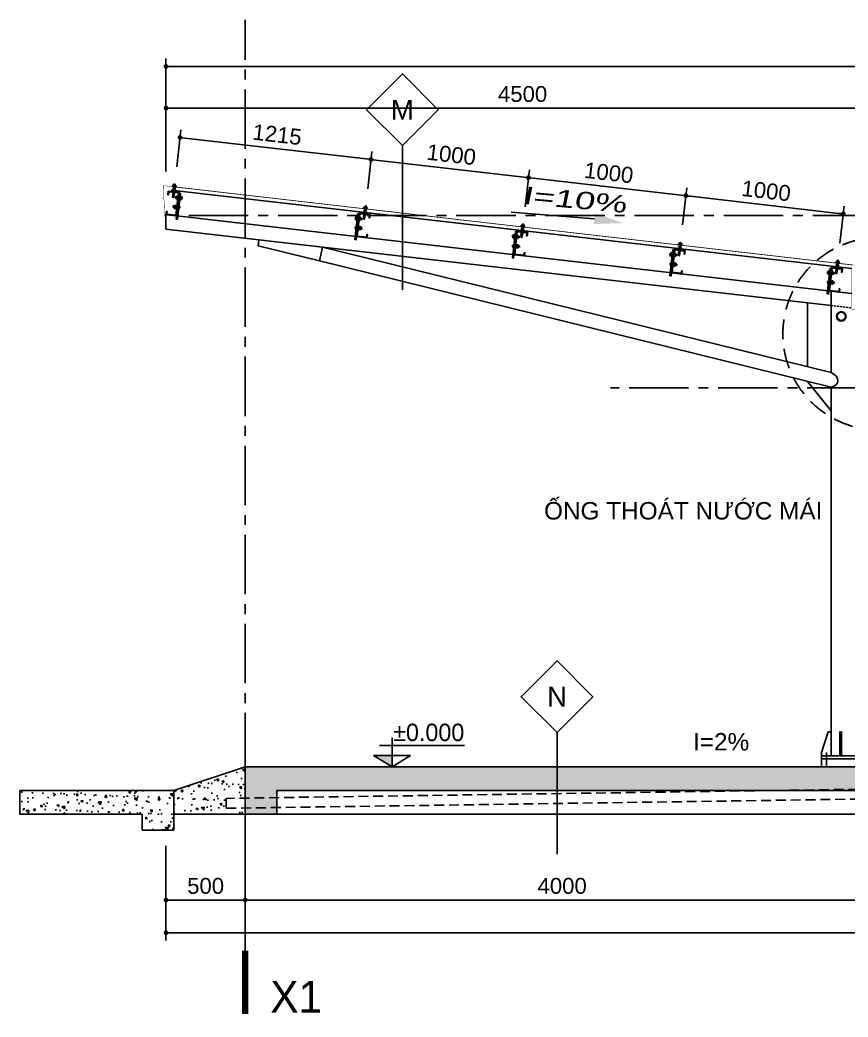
# Model space of a CAD drawing. Header units: inches. Extents: x 274 to 111780, y 464 to 1579898.
# Drawn here: x 65313 to 75765, y 785729 to 798321 of the extents above; entities that cross this region are included whole.
import ezdxf
from ezdxf.enums import TextEntityAlignment as Align

# ---------------------------------------------------------------- set-up
doc = ezdxf.new("R2010")
doc.units = ezdxf.units.IN
doc.header["$MEASUREMENT"] = 0
doc.header["$PDMODE"] = 35
doc.header["$PDSIZE"] = -3
for name, pattern in [('CENTER2', [1.125, 0.75, -0.125, 0.125, -0.125]), ('DASHED', [0.75, 0.5, -0.25]), ('HIDDEN', [0.375, 0.25, -0.125]), ('HIDDEN2', [0.1875, 0.125, -0.0625])]:
    doc.linetypes.add(name, pattern=pattern)
for name, color, linetype in [('5', 5, 'DASHED'), ('9A', 8, 'Continuous'), ('CHU', 7, 'Continuous'), ('diem', 171, 'Continuous'), ('DIM', 1, 'Continuous'), ('Hatch', 8, 'Continuous'), ('N_THAY', 2, 'Continuous'), ('NET-C', 1, 'Continuous'), ('TEXT-KT', 3, 'Continuous'), ('THEP', 1, 'Continuous'), ('truc', 8, 'Continuous')]:
    doc.layers.add(name, color=color, linetype=linetype)
doc.styles.add('ARCHITEC1', font='VAVON_.TTF')
doc.styles.add('STYLE1', font='VHARIAL.TTF')
doc.styles.add('style4', font='VHAVANB.TTF', dxfattribs={"height": 250})
doc.dimstyles.new('50-100', dxfattribs={"dimscale": 100, "dimtxt": 2, "dimasz": 0.6, "dimexe": 1, "dimexo": 2, "dimgap": 0.75, "dimtad": 1, "dimdec": 0, "dimlfac": 0.5, "dimrnd": 5, "dimzin": 3, "dimdsep": 46, "dimtxsty": 'STYLE1', "dimblk": 'DOT', "dimcen": 2.5, "dimdle": 1.25, "dimclrd": 9, "dimclre": 9, "dimclrt": 30, "dimazin": 2, "dimtfac": 0.75, "dimtdec": 0, "dimtix": 1, "dimtmove": 2, "dimatfit": 2, "dimldrblk": 'DOT', "dimfxl": 1, "dimtolj": 1, "dimtzin": 0, "dimarcsym": 0})

# ---------------------------------------------------------------- blocks, each defined once
blk = doc.blocks.new('_Dot')
at = {"color": 0, "linetype": 'ByBlock', "lineweight": -2}
blk.add_line((-0.5, 0), (-1, 0), dxfattribs=at)
at = {"color": 0, "linetype": 'ByBlock', "const_width": 0.5}
blk.add_lwpolyline([(-0.25, 0, 1), (0.25, 0, 1)], format="xyb", close=True, dxfattribs=at)
blk = doc.blocks.new('*D511')
at = {"layer": 'Defpoints', "color": 0, "linetype": 'Continuous'}
for p in [(67156.6034116947, 797206.8338338939), (67156.6034116947, 796431.2988278038), (76158.14041489511, 795676.2215187056)]:
    blk.add_point(p, dxfattribs=at)
at = {"layer": 'DIM', "color": 9, "linetype": 'Continuous', "lineweight": -2}
for p, q in [((67156.6034116947, 796631.2988278038), (67156.6034116947, 797306.8338338939)), ((76158.14041489511, 795876.2215187056), (76158.14041489511, 797306.8338338939)), ((76098.14041489511, 797206.8338338939), (67216.6034116947, 797206.8338338939))]:
    blk.add_line(p, q, dxfattribs=at)
at = {"layer": 'DIM', "color": 9, "linetype": 'Continuous', "lineweight": -2, "xscale": 60, "yscale": 60, "zscale": 60, "rotation": 180}
blk.add_blockref('_Dot', (67156.6034116947, 797206.8338338939), dxfattribs=at)
at = {"layer": 'DIM', "color": 9, "linetype": 'Continuous', "lineweight": -2, "xscale": 60, "yscale": 60, "zscale": 60}
blk.add_blockref('_Dot', (76158.14041489511, 797206.8338338939), dxfattribs=at)
at = {"layer": 'DIM', "color": 30, "linetype": 'Continuous', "insert": (71657.3719132949, 797384.0166442622), "char_height": 200, "attachment_point": 5, "style": 'STYLE1'}
blk.add_mtext('\\A1;4500', dxfattribs=at)
blk = doc.blocks.new('*D512')
at = {"layer": 'Defpoints', "color": 0, "linetype": 'Continuous'}
for p in [(85156.60341169545, 797734.1055218128), (67156.6034116947, 796204.7074409551), (85156.60341169545, 796204.7074409551)]:
    blk.add_point(p, dxfattribs=at)
at = {"layer": 'DIM', "color": 9, "linetype": 'Continuous', "lineweight": -2}
for p, q in [((67156.6034116947, 796404.7074409551), (67156.6034116947, 797834.1055218128)), ((85156.60341169545, 796404.7074409551), (85156.60341169545, 797834.1055218128)), ((67216.6034116947, 797734.1055218128), (85096.60341169545, 797734.1055218128))]:
    blk.add_line(p, q, dxfattribs=at)
at = {"layer": 'DIM', "color": 9, "linetype": 'Continuous', "lineweight": -2, "xscale": 60, "yscale": 60, "zscale": 60, "rotation": 180}
blk.add_blockref('_Dot', (67156.6034116947, 797734.1055218128), dxfattribs=at)
at = {"layer": 'DIM', "color": 9, "linetype": 'Continuous', "lineweight": -2, "xscale": 60, "yscale": 60, "zscale": 60}
blk.add_blockref('_Dot', (85156.60341169545, 797734.1055218128), dxfattribs=at)
at = {"layer": 'DIM', "color": 30, "linetype": 'Continuous', "insert": (76156.60341169508, 797911.2883321812), "char_height": 200, "attachment_point": 5, "style": 'STYLE1'}
blk.add_mtext('\\A1;9000', dxfattribs=at)
blk = doc.blocks.new('dinh6')
at = {"layer": '5', "ltscale": 5}
blk.add_line((8.886340558965458, 33.0001347794896), (-70.78894625991234, -262.8804007648432), dxfattribs=at)
at = {"layer": '9A', "ltscale": 5}
for p, q in [((-29.6578264592099, 7.986317265575053), (-36.75677513971459, -18.3761951426568)), ((-29.6578264592099, 7.986317265575053), (29.6578264592099, -7.986317265575053)), ((-14.82891322963405, 3.993158632802079), (-21.92786191013874, -22.36935377542977)), ((-32.37295669945888, -50.65822255634703), (-87.93602606834611, -256.9961144892441)), ((-47.85775749463937, -247.2849368681782), (-84.78466575194034, -245.2932864813483)), ((-45.86117817822378, -239.8704802534194), (-82.78808643552475, -237.8788298665604)), ((-43.8645988618955, -232.4560236385732), (-80.79150711913826, -230.4643732517143)), ((-41.86801954547991, -225.0415670238144), (-78.79492780278088, -223.0499166369555)), ((-39.87144022906432, -217.6271104090265), (-76.79834848636528, -215.6354600221093)), ((-37.87486091267783, -210.2126537942095), (-74.8017691699788, -208.2210034073505)), ((-35.87828159632045, -202.7981971793924), (-72.8051898535632, -200.8065467925335)), ((-33.88170227990486, -195.3837405646045), (-70.80861053714762, -193.3920901777456)), ((-31.88512296351837, -187.9692839497875), (-68.81203122076113, -185.9776335629285)), ((-55.48967165814247, -19.69344379211543), (-58.15177741332445, -29.5793859451951)), ((-58.15177741332445, -29.5793859451951), (35.43514163570944, -54.7806537610013)), ((-36.75677513971459, -18.3761951426568), (-55.48967165814247, -19.69344379211543)), ((-55.48967165814247, -19.69344379211543), (38.09724739086232, -44.89471160795074)), ((2.557372241455596, -60.06432955808123), (-53.00569712748984, -266.402221490891)), ((-45.95911542451358, -32.86264970997581), (-49.50858976476593, -46.04390591400443)), ((-49.50858976476593, -46.04390591400443), (19.69300530664623, -64.67864620036562)), ((-3.432365707703866, -82.3076994024741), (-40.35927396500483, -80.31604901555693)), ((-1.435786391375586, -74.89324278768618), (-38.36269464861834, -72.90159240079811)), ((-36.75677513971459, -18.3761951426568), (22.55887777870521, -34.3488296737778)), ((0.5607929250691086, -67.47878617286915), (-36.36611533223186, -65.48713578595198)), ((2.557372241455596, -60.06432955808123), (-34.36953601584537, -58.07267917119316)), ((14.82891322957585, -3.993158632802079), (7.729964549071155, -30.35567104097572)), ((23.24247964692768, -51.4973899962788), (19.69300530664623, -64.67864620036562)), ((29.6578264592099, -7.986317265575053), (22.55887777870521, -34.3488296737778)), ((22.55887777870521, -34.3488296737778), (38.09724739086232, -44.89471160795074)), ((38.09724739086232, -44.89471160795074), (35.43514163570944, -54.7806537610013)), ((-84.64071201730985, -257.8834830742853), (-96.35397734012804, -301.3816285477951)), ((-96.35397734012804, -301.3816285477951), (-85.73360126098851, -318.3785696676641)), ((-87.93602606834611, -256.9961144892441), (-53.00569712748984, -266.402221490891)), ((-49.85433681105496, -254.6993934830243), (-86.78124506829772, -252.7077430961654)), ((-85.73360126098851, -318.3785696676641), (-85.7774764901842, -304.888823287416)), ((-61.44398833395098, -264.1299420018331), (-85.73360126098851, -318.3785696676641)), ((-85.73360126098851, -318.3785696676641), (-68.01427650137339, -309.0129983793595)), ((-51.85091612744145, -262.1138500978122), (-73.20869124602177, -260.9619198907167)), ((-56.30101117849699, -265.5148529058497), (-68.01427650137339, -309.0129983793595))]:
    blk.add_line(p, q, dxfattribs=at)
at = {"layer": '9A', "linetype": 'Continuous'}
blk.add_line((-40.35927396500483, -80.31604901555693), (-5.428945024119457, -89.72215601726202), dxfattribs=at)
at = {"layer": '9A', "ltscale": 5}
blk.add_arc((-91.91021129844012, -305.6819022388081), 6.183802264887245, 7.368537154846945, 135.9401567722483, dxfattribs=at)
blk = doc.blocks.new('BO12-16')
at = {"layer": '9A', "ltscale": 5}
for p, q in [((-7.000037661200622, 23.25000000001091), (-10.65000000003783, 22.25000000000728)), ((-10.65000000008149, 17.00000000001091), (-10.65000000003783, 22.25000000000728)), ((10.64999999996508, 22.25000000000728), (-10.65000000003783, 22.25000000000728)), ((-7.000037661302486, 16.00000000001091), (-10.65000000008149, 17.00000000001091)), ((10.64999999993597, 17), (-10.65000000008149, 17.00000000001091)), ((-10.65000000009604, -5.249999999985448), (-10.65000000008149, 1.091393642127514e-11)), ((10.64999999995052, 1.091393642127514e-11), (-10.65000000008149, 1.091393642127514e-11)), ((7.172870437265374, 23.25000000002183), (-7.000037661200622, 23.25000000001091)), ((7.172870437294478, 15.99999999999636), (-7.000037661302486, 16.00000000001091)), ((-5.000000000029104, 30.29985110757116), (-6.000000000029104, 29.2998511075748)), ((5.999999999970896, 29.29985110757843), (-6.000000000029104, 29.2998511075748)), ((-6.000000000029104, 28.54495996110927), (-2.443623932253104, 29.2998511075748)), ((-6.000000000101863, 27.41995996110199), (2.856376067822566, 29.29985110757116)), ((-6.000000000029104, 23.24999999999636), (-6.000000000029104, 29.2998511075748)), ((-6.000000000043656, 26.29495996109836), (5.999999999970896, 28.8421297724235)), ((-5.999999999970896, 25.16995996109108), (5.999999999912689, 27.71712977241259)), ((-6.000000000043656, 24.04495996109108), (5.999999999941792, 26.59212977241259)), ((-6.000000000043656, 3.637978807091713e-12), (-6.000000000029104, 16.00000000000364)), ((-6.000000000058208, 15.66995996105834), (-4.445144705401617, 15.99999999999636)), ((-6.000000000029104, 14.54495996104743), (0.8548552945721895, 16.00000000001091)), ((-6.000000000029104, 13.41995996104379), (5.999999999970896, 15.96712977237257)), ((-6.000000000043656, 12.29495996104379), (5.999999999970896, 14.8421297723653)), ((-6.000000000101863, 11.16995996104379), (5.999999999970896, 13.71712977235438)), ((-5.999999999985448, 10.04495996103287), (5.999999999941792, 12.59212977236166)), ((-6.000000000043656, 8.919959961043787), (5.999999999941792, 11.46712977235802)), ((-6.000000000043656, 7.794959961040149), (5.999999999970896, 10.3421297723653)), ((-6.000000000043656, 3.637978807091713e-12), (-6.000000000116415, 10.00000000000728)), ((-6.00000000007276, 6.669959961032873), (5.999999999941792, 9.217129772347107)), ((-6.000000000130967, 5.544959961021959), (5.99999999992724, 8.092129772350745)), ((-5.999999999985448, 4.419959961021959), (6.000000000029104, 6.967129772339831)), ((-6.000000000043656, 3.294959961025597), (5.999999999956344, 5.842129772350745)), ((-6.00000000007276, 2.169959961021959), (5.999999999970896, 4.717129772325279)), ((-6.000000000116415, 1.044959961007407), (5.999999999970896, 3.592129772328917)), ((-5.622922482987633, 0), (5.999999999985448, 2.467129772321641)), ((-5.334222635123297, 17.00000000001455), (-5.334222635050537, 22.25000000000364)), ((-5.334222635123297, -5.25), (-5.334222635050537, 2.546585164964199e-11)), ((4.999999999941792, 30.29985110757843), (-5.000000000029104, 30.29985110757116)), ((-4.445144705619896, 23.25), (5.999999999970896, 25.46712977241259)), ((-0.3229224829410668, 1.091393642127514e-11), (5.999999999970896, 1.342129772321641)), ((0.854855294484878, 23.25), (5.999999999970896, 24.34212977241987)), ((4.977077517090947, 7.275957614183426e-12), (5.999999999970896, 0.2171297723180032)), ((5.999999999970896, 29.29985110757843), (4.999999999941792, 30.29985110757843)), ((5.315772037429269, 16.99999999999636), (5.315772037458373, 22.25000000001091)), ((5.315772037487477, -5.249999999974534), (5.315772037487477, 1.818989403545856e-11)), ((5.999999999941792, 23.25000000000364), (5.999999999970896, 29.29985110757843)), ((5.999999999970896, 7.275957614183426e-12), (6.000000000029104, 16.00000000000728)), ((5.999999999970896, 7.275957614183426e-12), (5.999999999970896, 10.00000000000364)), ((10.64999999996508, 22.25000000000728), (7.172870437265374, 23.25000000002183)), ((10.64999999993597, 17), (7.172870437294478, 15.99999999999636)), ((10.64999999993597, 17), (10.64999999996508, 22.25000000000728)), ((10.64999999996508, -5.25), (10.64999999995052, 1.091393642127514e-11)), ((10.64999999996508, -5.25), (-10.65000000009604, -5.249999999985448)), ((-7.07290809857659, -7.676722035517741), (-10.65000000009604, -5.249999999985448)), ((7.099999999933061, -7.676722035506828), (-7.07290809857659, -7.676722035517741)), ((10.64999999996508, -5.25), (7.099999999933061, -7.676722035506828))]:
    blk.add_line(p, q, dxfattribs=at)
for centre, radius, start, end in [((-8.024195346893976, 20.68198933987878), 3.627928114878922, 223.632940082556, 318.2922530755543), ((0.03643530624685809, 29.08761017872166), 12.08766509096342, 243.6208651093752, 295.8969596770838), ((8.024195346864872, 20.62755099750211), 3.627928114878922, 221.7077469231129, 316.3670599174441), ((-8.024195346952183, -1.568010660135769), 3.627928114878922, 223.632940082556, 318.2922530755543), ((0.03643530624685809, 6.837610178728937), 12.08766509096342, 243.6208651093752, 295.8969596770838), ((8.024195346864872, -1.622449002501526), 3.627928114878922, 221.7077469231129, 316.3670599174441)]:
    blk.add_arc(centre, radius, start, end, dxfattribs=at)
at = {"layer": 'truc', "linetype": 'CENTER2', "ltscale": 1000}
blk.add_line((-8.731149137020111e-11, -15.079136487082), (-2.91038304567337e-11, 36.47537506360095), dxfattribs=at)
blk = doc.blocks.new('*D518')
at = {"layer": 'Defpoints', "color": 0, "linetype": 'Continuous'}
for p in [(73718.31543767918, 796100.3703180018), (73652.96829533404, 795532.8714780388), (75639.83933261696, 795304.0845002481)]:
    blk.add_point(p, dxfattribs=at)
at = {"layer": 'DIM', "color": 9, "linetype": 'Continuous', "lineweight": -2}
for p, q in [((73675.84699311311, 795731.5585817671), (73729.75478656872, 796199.713869866)), ((75645.58034384363, 795878.446949545), (73777.92156879768, 796093.5067086682)), ((75662.718030396, 795502.7716039765), (75716.62582385165, 795970.9268920755))]:
    blk.add_line(p, q, dxfattribs=at)
at = {"layer": 'DIM', "color": 9, "linetype": 'Continuous', "lineweight": -2, "xscale": 60, "yscale": 60, "zscale": 60}
for p, rotation in [((73718.31543767921, 796100.3703180018), 173.4313563361837), ((75705.18647496212, 795871.5833402113), 353.4313563361837)]:
    blk.add_blockref('_Dot', p, dxfattribs=dict(at, rotation=rotation))
at = {"layer": 'DIM', "color": 30, "linetype": 'Continuous', "insert": (74732.019516171, 796161.9965262192), "char_height": 200, "attachment_point": 5, "rotation": 353.43135633618374, "style": 'STYLE1'}
blk.add_mtext('\\A1;1000', dxfattribs=at)
blk = doc.blocks.new('*D519')
at = {"layer": 'Defpoints', "color": 0, "linetype": 'Continuous'}
for p in [(71731.44440039621, 796329.1572957918), (71666.09725805114, 795761.6584558294), (73652.96829533401, 795532.8714780388)]:
    blk.add_point(p, dxfattribs=at)
at = {"layer": 'DIM', "color": 9, "linetype": 'Continuous', "lineweight": -2}
for p, q in [((71688.97595583022, 795960.3455595577), (71742.88374928577, 796428.5008476559)), ((73658.70930656059, 796107.233927335), (71791.05053151472, 796322.2936864581)), ((73675.84699311305, 795731.5585817673), (73729.7547865686, 796199.7138698655))]:
    blk.add_line(p, q, dxfattribs=at)
at = {"layer": 'DIM', "color": 9, "linetype": 'Continuous', "lineweight": -2, "xscale": 60, "yscale": 60, "zscale": 60}
for p, rotation in [((71731.44440039623, 796329.1572957918), 173.4313563361866), ((73718.31543767906, 796100.3703180014), 353.4313563361866)]:
    blk.add_blockref('_Dot', p, dxfattribs=dict(at, rotation=rotation))
at = {"layer": 'DIM', "color": 30, "linetype": 'Continuous', "insert": (72745.14847888795, 796390.7835040091), "char_height": 200, "attachment_point": 5, "rotation": 353.4313563361866, "style": 'STYLE1'}
blk.add_mtext('\\A1;1000', dxfattribs=at)
blk = doc.blocks.new('*D520')
at = {"layer": 'Defpoints', "color": 0, "linetype": 'Continuous'}
for p in [(69744.57336311332, 796557.9442735824), (69679.2262207682, 795990.4454336199), (71666.09725805116, 795761.6584558293)]:
    blk.add_point(p, dxfattribs=at)
at = {"layer": 'DIM', "color": 9, "linetype": 'Continuous', "lineweight": -2}
for p, q in [((69702.10491854728, 796189.1325373481), (69756.01271200286, 796657.2878254466)), ((71671.8382692778, 796336.0209051257), (69804.17949423182, 796551.0806642488)), ((71688.97595583022, 795960.3455595576), (71742.8837492858, 796428.500847656))]:
    blk.add_line(p, q, dxfattribs=at)
at = {"layer": 'DIM', "color": 9, "linetype": 'Continuous', "lineweight": -2, "xscale": 60, "yscale": 60, "zscale": 60}
for p, rotation in [((69744.57336311333, 796557.9442735824), 173.4313563361837), ((71731.44440039627, 796329.1572957919), 353.4313563361837)]:
    blk.add_blockref('_Dot', p, dxfattribs=dict(at, rotation=rotation))
at = {"layer": 'DIM', "color": 30, "linetype": 'Continuous', "insert": (70758.27744160514, 796619.5704817998), "char_height": 200, "attachment_point": 5, "rotation": 353.43135633618374, "style": 'STYLE1'}
blk.add_mtext('\\A1;1000', dxfattribs=at)
blk = doc.blocks.new('*D521')
at = {"layer": 'Defpoints', "color": 0, "linetype": 'Continuous'}
for p in [(67334.16834368889, 796835.3916842032), (67268.72223993055, 796267.2338903326), (69679.21355966791, 795989.569363467)]:
    blk.add_point(p, dxfattribs=at)
at = {"layer": 'DIM', "color": 9, "linetype": 'Continuous', "lineweight": -2}
for p, q in [((67291.60890433716, 796465.9200765468), (67345.61167589217, 796934.7347773103)), ((69685.05380756198, 796564.5931566597), (67393.77419955313, 796828.5256848813)), ((69702.10022407453, 796188.2555496813), (69756.10299562954, 796657.0702504447))]:
    blk.add_line(p, q, dxfattribs=at)
at = {"layer": 'DIM', "color": 9, "linetype": 'Continuous', "lineweight": -2, "xscale": 60, "yscale": 60, "zscale": 60}
for p, rotation in [((67334.16834368887, 796835.3916842033), 173.429058979279), ((69744.65966342624, 796557.7271573377), 353.429058979279)]:
    blk.add_blockref('_Dot', p, dxfattribs=dict(at, rotation=rotation))
at = {"layer": 'DIM', "color": 30, "linetype": 'Continuous', "insert": (68559.68962115516, 796872.5783050444), "char_height": 200, "attachment_point": 5, "rotation": 353.42905897927903, "style": 'STYLE1'}
blk.add_mtext('\\A1;1215', dxfattribs=at)
blk = doc.blocks.new('mx2')
at = {"layer": 'N_THAY', "color": 4, "linetype": 'Continuous'}
for p, q in [((-60.08279594348278, -36.91230938775698), (-104.4991921156761, 13.92570434446679)), ((61.27687038545264, -36.91230938769877), (112.6695522441878, 13.92570434446679)), ((65, -84.49556491180556), (-65, -84.49556491180556)), ((-60.08279594348278, -84.49556491180556), (-60.08279594348278, -36.91230938775698)), ((61.27687038545264, -36.91230938769877), (-60.08279594348278, -36.91230938775698)), ((61.27687038545264, -84.49556491180556), (61.27687038545264, -36.91230938769877))]:
    blk.add_line(p, q, dxfattribs=at)
at = {"layer": 'N_THAY', "color": 4, "linetype": 'HIDDEN2', "ltscale": 500}
blk.add_line((-67.49999999998545, -6128.840632085863), (67.50000000004366, -6000.813335503684), dxfattribs=at)
at = {"layer": 'N_THAY', "color": 4, "linetype": 'Continuous'}
for points in [[(-104.4991921156761, 28.98909717588685), (-98.49919211567612, 28.98909717588685)], [(71.45645273308037, 13.92570434446679), (-104.4991921156761, 13.92570434446679), (-104.4991921156761, 28.98909717588685)], [(64.24335322354455, 19.92570434446679), (-98.49919211567612, 19.92570434446679), (-98.49919211567612, 28.98909717588685)], [(-63.28609260398662, 13.92570434446679), (112.6695522447699, 13.92570434446679), (112.6695522447699, 28.98909717588685)], [(-46.07299309445079, 19.92570434446679), (106.6695522447699, 19.92570434446679), (106.6695522447699, 28.98909717588685)], [(112.6695522450027, 28.98909717588685), (106.6695522450027, 28.98909717588685)], [(-65, -84.49556491180556), (-65, -1537.84682616865)], [(65, -84.49556491180556), (65, -1537.84682616865)], [(65, -84.49556491180556), (65, -1537.84682616865)], [(-65, -1592.45966225845), (-65, -2942.655119781673)], [(65, -1592.45966225845), (65, -2942.655119781673)], [(-65, -2997.267955871357), (-65, -4355.219418576395)], [(65, -2997.267955871357), (65, -4355.219418576395)], [(-65, -5954.909466542129), (-65, -4409.832254666195)], [(65, -4409.832254666195), (65.00000000007276, -5954.909466542129)]]:
    blk.add_lwpolyline(points, dxfattribs=at)
for points in [[(75.92049436637899, -157.6817856895505), (-74.62797604332445, -157.6817856895505), (-74.62797604332445, -103.0689495997503), (75.92049436637899, -103.0689495997503)], [(75.92049436637899, -1592.45966225845), (-74.62797604332445, -1592.45966225845), (-74.62797604332445, -1537.84682616865), (75.92049436637899, -1537.84682616865)], [(75.92049436637899, -2997.267955871357), (-74.62797604332445, -2997.267955871357), (-74.62797604332445, -2942.655119781673), (75.92049436637899, -2942.655119781673)], [(75.92049436637899, -4409.832254666195), (-82.62797604332445, -4409.832254666195), (-82.62797604332445, -4355.219418576395), (75.92049436637899, -4355.219418576395)]]:
    blk.add_lwpolyline(points, close=True, dxfattribs=at)
at = {"layer": 'N_THAY', "color": 4, "linetype": 'DASHED', "ltscale": 5}
blk.add_lwpolyline([(61.27687038545264, -84.49556491180556), (61.27687038545264, -193.1670096365851), (-60.08279594348278, -193.1670096365851), (-60.08279594348278, -84.49556491180556)], dxfattribs=at)
at = {"layer": 'N_THAY', "color": 4, "linetype": 'HIDDEN2', "ltscale": 1000}
blk.add_lwpolyline([(112.875701880359, -6011.985092268034), (-8240.890356081392, -6132.586952443642), (-8241.400015036139, -6257.735722911602), (106.2641493521805, -6136.599362258741)], dxfattribs=at)
at = {"layer": 'N_THAY', "color": 4, "linetype": 'HIDDEN2', "ltscale": 500}
blk.add_lwpolyline([(106.1868770266738, -6138.055787870137), (-67.49999999998545, -6128.840632085863), (-67.50000000001455, -5954.909466542129), (67.50000000004366, -5954.909466542129), (67.50000000004366, -6000.813335503684), (113.3393963983253, -6003.245397073915)], close=True, dxfattribs=at)
blk = doc.blocks.new('*D522')
at = {"layer": 'Defpoints', "color": 0, "linetype": 'Continuous'}
for p in [(68156.60341169557, 787894.1574571335), (76156.60341169476, 787894.1574571335), (68156.60341169557, 787207.0685841861)]:
    blk.add_point(p, dxfattribs=at)
at = {"layer": 'DIM', "color": 9, "linetype": 'Continuous', "lineweight": -2}
for p, q in [((68156.60341169557, 787694.1574571335), (68156.60341169557, 787107.0685841861)), ((76156.60341169476, 787694.1574571335), (76156.60341169476, 787107.0685841861)), ((76096.60341169476, 787207.0685841861), (68216.60341169557, 787207.0685841861))]:
    blk.add_line(p, q, dxfattribs=at)
at = {"layer": 'DIM', "color": 9, "linetype": 'Continuous', "lineweight": -2, "xscale": 60, "yscale": 60, "zscale": 60, "rotation": 180}
blk.add_blockref('_Dot', (68156.60341169557, 787207.0685841861), dxfattribs=at)
at = {"layer": 'DIM', "color": 9, "linetype": 'Continuous', "lineweight": -2, "xscale": 60, "yscale": 60, "zscale": 60}
blk.add_blockref('_Dot', (76156.60341169476, 787207.0685841861), dxfattribs=at)
at = {"layer": 'DIM', "color": 30, "linetype": 'Continuous', "insert": (72156.60341169516, 787384.2513945545), "char_height": 200, "attachment_point": 5, "style": 'STYLE1'}
blk.add_mtext('\\A1;4000', dxfattribs=at)
blk = doc.blocks.new('*D527')
at = {"layer": 'Defpoints', "color": 0, "linetype": 'Continuous'}
for p in [(67156.6034116947, 788089.420205235), (68156.60341169557, 787894.1574571335), (67156.6034116947, 787207.0685841861)]:
    blk.add_point(p, dxfattribs=at)
at = {"layer": 'DIM', "color": 9, "linetype": 'Continuous', "lineweight": -2}
for p, q in [((67156.6034116947, 787889.420205235), (67156.6034116947, 787107.0685841861)), ((68156.60341169557, 787694.1574571335), (68156.60341169557, 787107.0685841861)), ((68096.60341169557, 787207.0685841861), (67216.6034116947, 787207.0685841861))]:
    blk.add_line(p, q, dxfattribs=at)
at = {"layer": 'DIM', "color": 9, "linetype": 'Continuous', "lineweight": -2, "xscale": 60, "yscale": 60, "zscale": 60, "rotation": 180}
blk.add_blockref('_Dot', (67156.6034116947, 787207.0685841861), dxfattribs=at)
at = {"layer": 'DIM', "color": 9, "linetype": 'Continuous', "lineweight": -2, "xscale": 60, "yscale": 60, "zscale": 60}
blk.add_blockref('_Dot', (68156.60341169557, 787207.0685841861), dxfattribs=at)
at = {"layer": 'DIM', "color": 30, "linetype": 'Continuous', "insert": (67656.60341169513, 787384.2513945545), "char_height": 200, "attachment_point": 5, "style": 'STYLE1'}
blk.add_mtext('\\A1;500', dxfattribs=at)
blk = doc.blocks.new('*D528')
at = {"layer": 'Defpoints', "color": 0, "linetype": 'Continuous'}
for p in [(67156.6034116947, 787648.1231447106), (85156.60341169545, 787648.1231447106), (85156.60341169545, 786794.0595852195)]:
    blk.add_point(p, dxfattribs=at)
at = {"layer": 'DIM', "color": 9, "linetype": 'Continuous', "lineweight": -2}
for p, q in [((67156.6034116947, 787448.1231447106), (67156.6034116947, 786694.0595852195)), ((85156.60341169545, 787448.1231447106), (85156.60341169545, 786694.0595852195)), ((67216.6034116947, 786794.0595852195), (85096.60341169545, 786794.0595852195))]:
    blk.add_line(p, q, dxfattribs=at)
at = {"layer": 'DIM', "color": 9, "linetype": 'Continuous', "lineweight": -2, "xscale": 60, "yscale": 60, "zscale": 60, "rotation": 180}
blk.add_blockref('_Dot', (67156.6034116947, 786794.0595852195), dxfattribs=at)
at = {"layer": 'DIM', "color": 9, "linetype": 'Continuous', "lineweight": -2, "xscale": 60, "yscale": 60, "zscale": 60}
blk.add_blockref('_Dot', (85156.60341169545, 786794.0595852195), dxfattribs=at)
at = {"layer": 'DIM', "color": 30, "linetype": 'Continuous', "insert": (76156.60341169508, 786971.2423955878), "char_height": 200, "attachment_point": 5, "style": 'STYLE1'}
blk.add_mtext('\\A1;9000', dxfattribs=at)
blk = doc.blocks.new('A$C1B8D2E12')
at = {"layer": 'CHU'}
for p, q in [((335.2723456464773, 243.6571912321087), (1309.309230088169, 243.6571912321087)), ((479.1208639132856, 0.0001625988516025245), (479.1208639132856, 333.4598785677954)), ((266.9888295578821, 129.6235365492175), (691.2528982686854, 129.6235365492175)), ((479.1208639132856, 0.0001625988516025245), (266.9888295578821, 129.6235365492175)), ((479.1208639132856, 0.0001625988516025245), (691.2528982686854, 129.6235365492175)), ((179.1208639132856, 0.0001625988516025245), (779.1208639132856, 0.0001625988516025245))]:
    blk.add_line(p, q, dxfattribs=at)
blk.add_solid([(479.1208639132856, 129.6235365492175), (266.9888295578821, 129.6235365492175), (479.1208639132856, 0.0001625988516025245)], dxfattribs=at)

msp = doc.modelspace()

# ---------------------------------------------------------------- hatches: boundary and pattern name
at = {"layer": 'Hatch', "linetype": 'Continuous'}
h = msp.add_hatch(dxfattribs=at)
h.set_pattern_fill('AR-CONC', color=256, scale=40, angle=90, style=0)
h.set_pattern_definition([(140, (84156.6034116951, 788289.4202052423), (25.10085399303806, 286.9040730403014), [30, -330]), (85, (84156.6034116951, 788289.4202052423), (-300.8768534800047, -55.50053344519998), [24, -264]), (190.4514, (84158.69514769508, 788313.3288772423), (-275.7758168243814, 231.4037526856087), [25.49607599999992, -280.4568447999986]), (136.1842, (84076.6034116951, 788289.4202052423), (66.20760573160726, 426.8964194502578), [44.99999999999995, -494.9999999999996]), (186.6356, (84082.12073449511, 788324.9949032423), (-389.6471483601767, 373.8650822194813), [38.24411519999999, -420.6852]), (81.18419999999999, (84076.6034116951, 788289.4202052423), (-389.6474403701299, 373.8647780534509), [36, -396]), (110.9999999999999, (84096.6034116951, 788329.4202052423), (161.0475562661356, 238.7628208473847), [30, -330]), (56.00000000000002, (84096.6034116951, 788329.4202052423), (-290.0600180187412, 97.3261327686327), [24, -264]), (161.4514, (84110.02405409509, 788349.3170984423), (-129.0121986839809, 336.089051432596), [25.496076, -280.4568448]), (127.5, (84156.6034116951, 788289.4202052423), (-133.1575415325246, 4.863942126916275), [0, -260.8, 0, -268, 0, -265]), (97.49999999999987, (84156.6034116951, 788289.4202052423), (-157.7646847529441, 105.2278149768594), [0, -152.7999999999999, 0, -254.8, 0, -101]), (57.49999999999998, (84156.6034116951, 788200.2202052423), (9.021948693751932, 213.5289744689636), [0, -99.99999999999966, 0, -311.9999999999986, 0, -413.9999999999986]), (47.49999999999999, (84156.6034116951, 788160.2202052423), (-40.04199293292704, 233.2744677369545), [0, -130, 0, -207.2, 0, -294])])
edge = h.paths.add_edge_path()
edge.add_line((68156.60341169435, 788889.420205235), (68156.60341169435, 788289.4202052423))
edge.add_line((68156.60341169435, 788289.4202052423), (68556.60341169435, 788289.4202052423))
edge.add_line((68556.60341169435, 788289.4202052423), (68556.60341169435, 788589.4202052423))
edge.add_line((68556.60341169435, 788589.4202052423), (75062.43765605247, 788589.4202052422))
edge.add_arc((76159.9571525362, 788929.7487413996), 1149.074652790187, 182.0112962531254, 197.2280794124131, ccw=False)
edge.add_line((75011.59041370405, 788889.4202052382), (68156.60341169435, 788889.420205235))
edge = h.paths.add_edge_path()
edge.add_line((76223.66645809339, 788889.4202052387), (76223.66645809339, 788668.2982468067))
edge.add_line((76223.66645809339, 788668.2982468067), (76226.16645809339, 788668.2982468067))
edge.add_line((76226.16645809339, 788668.2982468067), (76226.16645809339, 788622.3943778452))
edge.add_line((76226.16645809339, 788622.3943778452), (76272.00585449167, 788619.962316275))
edge.add_line((76272.00585449167, 788619.962316275), (76271.5421599737, 788611.2226210808))
edge.add_line((76271.5421599737, 788611.2226210808), (77258.17388374294, 788591.6769014273))
edge.add_arc((76159.95715253631, 788929.7487413996), 1149.074652789983, 342.889693496636, 357.9887037469265)
edge.add_line((77308.32389136829, 788889.4202052392), (76223.66645809339, 788889.4202052387))
edge = h.paths.add_edge_path()
edge.add_arc((76159.9571525362, 788929.7487413996), 1149.074652790181, 182.0112962531254, 197.2280794124131)
edge.add_line((75062.43765605247, 788589.4202052422), (76091.16645809333, 788589.4202052422))
edge.add_line((76091.16645809333, 788589.4202052422), (76091.16645809333, 788668.2982468067))
edge.add_line((76091.16645809333, 788668.2982468067), (76093.66645809333, 788668.2982468067))
edge.add_line((76093.66645809333, 788668.2982468067), (76093.66645809333, 788889.4202052386))
edge.add_line((76093.66645809333, 788889.4202052386), (75011.59041370405, 788889.4202052382))
edge = h.paths.add_edge_path()
edge.add_line((79416.60341169528, 788589.4202052422), (79416.60341169528, 788889.4202052401))
edge.add_line((79416.60341169528, 788889.4202052401), (83756.6034116951, 788889.4202052422))
edge.add_line((83756.6034116951, 788889.4202052422), (83756.6034116951, 788289.4202052413))
edge.add_line((83756.6034116951, 788289.4202052413), (86657.93633004173, 788289.4202052358))
edge.add_line((86657.93633004173, 788289.4202052358), (86657.93633004255, 788589.420205235))
edge.add_line((86657.93633004255, 788589.420205235), (84156.60341169592, 788589.4202052422))
edge.add_line((84156.60341169592, 788589.4202052422), (84156.60341169432, 789189.4202052399))
edge.add_line((84156.60341169429, 789189.42020524), (79156.60341169429, 789189.42020524))
edge.add_line((79156.60341169429, 789189.42020524), (79156.60341169429, 788889.42020524))
edge.add_line((79156.60341169429, 788889.42020524), (77308.32389136829, 788889.4202052392))
edge.add_arc((76159.95715253631, 788929.7487413996), 1149.074652789984, 342.889693496636, 357.9887037469265, ccw=False)
edge.add_line((77258.17388374294, 788591.6769014273), (77372.08772710914, 788589.4202052422))
edge.add_line((77372.08772710914, 788589.4202052422), (79416.60341169528, 788589.4202052422))
h = msp.add_hatch(dxfattribs=at)
h.set_pattern_fill('AR-CONC', color=256, scale=40, angle=90, style=0)
h.set_pattern_definition([(140, (67256.6034116944, 788289.4202052413), (25.10085399303806, 286.9040730403014), [30, -330]), (85.00000000000001, (67256.6034116944, 788289.4202052413), (-300.8768534800047, -55.50053344519998), [24, -264]), (190.4514, (67258.69514769441, 788313.3288772414), (-275.7758168243814, 231.4037526856087), [25.496076, -280.4568448]), (136.1842, (67176.6034116944, 788289.4202052413), (66.20760573160726, 426.8964194502578), [44.99999999999996, -494.9999999999997]), (186.6356, (67182.12073449441, 788324.9949032413), (-389.6471483601767, 373.8650822194813), [38.2441152, -420.6852]), (81.18420000000005, (67176.6034116944, 788289.4202052413), (-389.6474403701299, 373.8647780534509), [36, -396]), (110.9999999999999, (67196.6034116944, 788329.4202052413), (161.0475562661356, 238.7628208473847), [30, -330]), (56.00000000000004, (67196.6034116944, 788329.4202052413), (-290.0600180187412, 97.3261327686327), [24, -264]), (161.4514, (67210.02405409439, 788349.3170984413), (-129.0121986839809, 336.089051432596), [25.49607599999998, -280.4568447999996]), (127.5, (67256.6034116944, 788289.4202052413), (-133.1575415325246, 4.863942126916275), [0, -260.8, 0, -268, 0, -265]), (97.49999999999993, (67256.6034116944, 788289.4202052413), (-157.7646847529441, 105.2278149768594), [0, -152.8, 0, -254.8, 0, -101]), (57.49999999999999, (67256.6034116944, 788200.2202052413), (9.021948693751915, 213.5289744689636), [0, -99.99999999999993, 0, -311.9999999999997, 0, -413.9999999999997]), (47.5, (67256.6034116944, 788160.2202052413), (-40.04199293292707, 233.2744677369545), [0, -130, 0, -207.2, 0, -294])])
h.paths.add_polyline_path([(67256.6034116944, 788589.420205235), (67256.6034116944, 788289.4202052413), (68156.60341169432, 788289.4202052413), (68156.60341169432, 788368.9451068421), (67917.26644305719, 788365.4719904372), (67917.77610201194, 788490.6207609053), (68156.60341169432, 788494.0686690235), (68156.60341169432, 788889.4202052423)])
h = msp.add_hatch(dxfattribs=at)
h.set_pattern_fill('AR-CONC', color=256, scale=40, angle=90, style=0)
h.set_pattern_definition([(140, (67256.6034116944, 788089.420205235), (25.10085399303806, 286.9040730403014), [30, -330]), (85, (67256.6034116944, 788089.420205235), (-300.8768534800047, -55.50053344519998), [24, -264]), (190.4514, (67258.69514769438, 788113.3288772351), (-275.7758168243814, 231.4037526856087), [25.49607599999992, -280.4568447999986]), (136.1842, (67176.6034116944, 788089.420205235), (66.20760573160726, 426.8964194502578), [44.99999999999995, -494.9999999999996]), (186.6356, (67182.12073449441, 788124.994903235), (-389.6471483601767, 373.8650822194813), [38.24411519999999, -420.6852]), (81.18419999999999, (67176.6034116944, 788089.420205235), (-389.6474403701299, 373.8647780534509), [36, -396]), (110.9999999999999, (67196.6034116944, 788129.420205235), (161.0475562661356, 238.7628208473847), [30, -330]), (56.00000000000002, (67196.6034116944, 788129.420205235), (-290.0600180187412, 97.3261327686327), [24, -264]), (161.4514, (67210.02405409439, 788149.317098435), (-129.0121986839809, 336.089051432596), [25.496076, -280.4568448]), (127.5, (67256.6034116944, 788089.420205235), (-133.1575415325246, 4.863942126916275), [0, -260.8, 0, -268, 0, -265]), (97.49999999999987, (67256.6034116944, 788089.420205235), (-157.7646847529441, 105.2278149768594), [0, -152.7999999999999, 0, -254.8, 0, -101]), (57.49999999999998, (67256.6034116944, 788000.2202052351), (9.021948693751932, 213.5289744689636), [0, -99.99999999999966, 0, -311.9999999999986, 0, -413.9999999999986]), (47.49999999999999, (67256.6034116944, 787960.2202052351), (-40.04199293292704, 233.2744677369545), [0, -130, 0, -207.2, 0, -294])])
h.paths.add_polyline_path([(65313.27251171251, 788589.420205235), (65313.27251171251, 788289.420205235), (66856.6034116944, 788289.420205235), (66856.6034116944, 788089.420205235), (67256.6034116944, 788089.420205235), (67256.6034116944, 788589.420205235)])
at = {"layer": 'NET-C', "linetype": 'Continuous'}
for points in [[(67180.01023754489, 796114.1740606232), (67185.29823844659, 796160.0970232772), (67324.00432972884, 796144.1251021865), (67289.68628306041, 795846.094446594), (67156.60341169476, 795861.4188573706), (67161.24390228215, 795901.7186001078), (67169.67873215728, 795900.7473346359), (67166.00950704166, 795868.8824217742), (67282.22271865665, 795855.500541941), (67314.59823438188, 796136.661537783), (67192.76180285029, 796150.6909279302), (67188.44506742031, 796113.2027951514)], [(69729.52954704914, 795820.5984803796), (69734.8175479509, 795866.5214430335), (69596.11145666876, 795882.4933641248), (69561.79341000004, 795584.4627085325), (69694.8762813657, 795569.1382977559), (69699.5167719528, 795609.438040493), (69691.08194207761, 795610.4093059647), (69687.41271696234, 795578.5443931029), (69571.1995053473, 795591.9262729358), (69603.57502107217, 795873.0872687779), (69725.4114526037, 795859.05787863), (69721.09471717372, 795821.5697458512)], [(71716.400584332, 795591.811502589), (71721.68858523376, 795637.734465243), (71582.98249395163, 795653.7063863344), (71548.6644472829, 795355.6757307419), (71681.74731864856, 795340.3513199654), (71686.38780923566, 795380.6510627026), (71677.95297936047, 795381.6223281743), (71674.2837542452, 795349.7574153125), (71558.07054263016, 795363.1392951454), (71590.44605835504, 795644.3002909874), (71712.28248988657, 795630.2709008396), (71707.96575445659, 795592.7827680608)], [(73703.27162161487, 795363.0245247986), (73708.55962251668, 795408.9474874525), (73569.85353123449, 795424.919408544), (73535.53548456583, 795126.8887529515), (73668.61835593148, 795111.564342175), (73673.25884651853, 795151.8640849121), (73664.8240166434, 795152.8353503838), (73661.15479152807, 795120.970437522), (73544.94157991302, 795134.352317355), (73577.3170956379, 795415.513313197), (73699.15352716943, 795401.4839230492), (73694.83679173951, 795363.9957902704)], [(75690.14265889773, 795134.2375470082), (75695.43065979949, 795180.1605096621), (75556.72456851735, 795196.1324307534), (75522.40652184864, 794898.1017751611), (75655.48939321435, 794882.7773643845), (75660.12988380139, 794923.0771071217), (75651.6950539262, 794924.0483725934), (75648.02582881093, 794892.1834597315), (75531.81261719589, 794905.5653395645), (75564.18813292077, 795186.7263354065), (75686.0245644523, 795172.6969452586), (75681.70782902231, 795135.2088124799)]]:
    msp.add_hatch(color=256, dxfattribs=at).paths.add_polyline_path(points)

# ---------------------------------------------------------------- linework, layer by layer
at = {"layer": '9A', "color": 7, "linetype": 'Continuous', "const_width": 5}
msp.add_lwpolyline([(76156.6034116951, 794637.1334176933), (75811.91414229036, 794667.1039188822), (75811.91414229036, 795181.740822429), (75514.02243898, 795216.0623621286)], dxfattribs=at)
at = {"layer": 'diem', "linetype": 'Continuous'}
for p, q in [((65313.27251171251, 788289.420205235), (65313.27251171251, 788589.420205235)), ((68156.60341169557, 788089.420205235), (68156.60341169435, 788289.4202052423))]:
    msp.add_line(p, q, dxfattribs=at)
at = {"layer": 'N_THAY', "linetype": 'Continuous'}
for p, q in [((67235.17513664719, 796156.8694355843), (67278.9998636808, 796192.0504885706)), ((67235.17513664719, 796156.8694355843), (67278.9998636808, 796192.0504885706)), ((67239.39173047926, 796196.5026286622), (67274.80832972517, 796152.6528417526)), ((69690.4142287824, 795914.2688956416), (69645.9581399464, 795879.6163996337)), ((69685.51243236853, 795874.7146032194), (69650.8308042186, 795918.9356147147)), ((69685.51243236853, 795874.7146032194), (69650.8308042186, 795918.9356147147)), ((71677.28526606527, 795685.481917851), (71632.82917722926, 795650.8294218433)), ((71672.3834696514, 795645.927625429), (71637.70184150146, 795690.1486369243)), ((71672.3834696514, 795645.927625429), (71637.70184150146, 795690.1486369243)), ((73664.1563033482, 795456.6949400606), (73619.70021451218, 795422.0424440529)), ((73659.25450693426, 795417.1406476386), (73624.57287878433, 795461.3616591338)), ((73659.25450693426, 795417.1406476386), (73624.57287878433, 795461.3616591338)), ((75651.027340631, 795227.9079622702), (75606.57125179505, 795193.2554662623)), ((75646.12554421712, 795188.3536698481), (75611.44391606719, 795232.5746813434)), ((75646.12554421712, 795188.3536698481), (75611.44391606719, 795232.5746813434))]:
    msp.add_line(p, q, dxfattribs=at)
at = {"layer": 'N_THAY', "linetype": 'Continuous', "const_width": 5}
msp.add_lwpolyline([(67297.38271833042, 796207.2677819963), (67123.68345816602, 796228.414461357), (67118.79408881621, 796066.728618263), (67138.099211502, 796043.4474912924), (67132.0905202154, 795844.7469540554), (67152.08138194575, 795844.1424317005), (67152.61769862165, 795861.8778097621), (67289.6862830568, 795846.0944465633)], dxfattribs=at)
at = {"layer": 'N_THAY', "linetype": 'Continuous', "const_width": 1.99284323085012}
for points in [[(67239.3917304789, 796196.5026286623), (67279.02492355683, 796192.2860348305), (67274.80832972517, 796152.6528417526), (67235.17513664719, 796156.8694355843)], [(67239.3917304789, 796196.5026286623), (67279.02492355683, 796192.2860348305), (67274.80832972517, 796152.6528417526), (67235.17513664719, 796156.8694355843)], [(69690.41422878281, 795914.2688956416), (69650.85993636074, 795919.1706920557), (69645.9581399464, 795879.6163996337), (69685.51243236853, 795874.7146032194)], [(69690.41422878281, 795914.2688956416), (69650.85993636074, 795919.1706920557), (69645.9581399464, 795879.6163996337), (69685.51243236853, 795874.7146032194)], [(71677.28526606568, 795685.4819178511), (71637.7309736436, 795690.3837142653), (71632.82917722926, 795650.8294218433), (71672.3834696514, 795645.927625429)], [(71677.28526606568, 795685.4819178511), (71637.7309736436, 795690.3837142653), (71632.82917722926, 795650.8294218433), (71672.3834696514, 795645.927625429)], [(73664.15630334854, 795456.6949400606), (73624.60201092646, 795461.5967364749), (73619.70021451218, 795422.0424440529), (73659.25450693426, 795417.1406476386)], [(73664.15630334854, 795456.6949400606), (73624.60201092646, 795461.5967364749), (73619.70021451218, 795422.0424440529), (73659.25450693426, 795417.1406476386)], [(75651.02734063141, 795227.9079622702), (75611.47304820933, 795232.8097586844), (75606.57125179505, 795193.2554662623), (75646.12554421712, 795188.3536698481)], [(75651.02734063141, 795227.9079622702), (75611.47304820933, 795232.8097586844), (75606.57125179505, 795193.2554662623), (75646.12554421712, 795188.3536698481)]]:
    msp.add_lwpolyline(points, close=True, dxfattribs=at)
at = {"layer": 'N_THAY', "ltscale": 5}
for points in [[(67301.00551181892, 795804.5267300304), (67285.11054352002, 795806.3570258466), (67322.86039472796, 796134.1907470131), (67338.75536302692, 796132.3604511968)], [(69541.32270213129, 795546.5555836171), (69557.2176704288, 795544.7252877885), (69594.96752189175, 795872.5590089257), (69579.07255359413, 795874.389304754)], [(71528.19373941416, 795317.7686058265), (71544.08870771166, 795315.9383099981), (71581.83855917462, 795643.7720311352), (71565.943590877, 795645.6023269636)], [(73515.06477669708, 795088.9816280361), (73530.95974499453, 795087.1513322076), (73568.70959645748, 795414.9850533447), (73552.81462815992, 795416.8153491732)], [(75501.93581397994, 794860.1946502457), (75517.8307822774, 794858.3643544172), (75555.58063374035, 795186.1980755543), (75539.68566544272, 795188.0283713826)]]:
    msp.add_lwpolyline(points, close=True, dxfattribs=at)
at = {"layer": 'N_THAY', "color": 3, "linetype": 'HIDDEN', "ltscale": 1000}
msp.add_circle((76157.35740056579, 794356.8664039765), 1214.592453247474, dxfattribs=at)
at = {"layer": 'NET-C', "linetype": 'Continuous'}
for p, q in [((79156.60341169429, 788889.42020524), (68156.60341169557, 788889.420205235)), ((68156.60341169557, 788889.4202052378), (68156.60341169557, 788589.4202052184)), ((68156.60341169435, 788889.420205235), (68156.60341169435, 788589.420205235)), ((68156.60341169435, 788889.4202052423), (68156.60341169435, 788289.4202052423)), ((67256.6034116944, 788589.420205235), (65313.27251171251, 788589.420205235)), ((67256.6034116944, 788589.420205235), (67256.6034116944, 788089.420205235)), ((79416.60341169528, 788589.4202052422), (68556.60341169435, 788589.4202052423)), ((68556.60341169435, 788589.4202052423), (68556.60341169435, 788289.4202052423)), ((66856.6034116944, 788289.420205235), (65313.27251171251, 788289.420205235)), ((66856.6034116944, 788089.420205235), (66856.6034116944, 788289.420205235)), ((68156.60341169435, 788289.4202052423), (68556.60341169348, 788289.4202052423)), ((67256.6034116944, 788089.420205235), (66856.6034116944, 788089.420205235))]:
    msp.add_line(p, q, dxfattribs=at)
at = {"layer": 'NET-C', "linetype": 'Continuous', "const_width": 9.999999999999998}
for points in [[(75731.28940445627, 795236.8994635881), (67225.2695987561, 796216.8238538415)], [(75833.41877736052, 795225.1337887183), (67225.2695987561, 796216.8238538415)]]:
    msp.add_lwpolyline(points, dxfattribs=at)
at = {"layer": 'NET-C', "linetype": 'Continuous'}
for points in [[(67180.01023754489, 796114.1740606232), (67185.29823844659, 796160.0970232772), (67324.00432972884, 796144.1251021865), (67289.68628306041, 795846.094446594), (67156.60341169476, 795861.4188573706), (67161.24390228215, 795901.7186001078), (67169.67873215728, 795900.7473346359), (67166.00950704166, 795868.8824217742), (67282.22271865665, 795855.500541941), (67314.59823438188, 796136.661537783), (67192.76180285029, 796150.6909279302), (67188.44506742031, 796113.2027951514)], [(69729.52954704914, 795820.5984803796), (69734.8175479509, 795866.5214430335), (69596.11145666876, 795882.4933641248), (69561.79341000004, 795584.4627085325), (69694.8762813657, 795569.1382977559), (69699.5167719528, 795609.438040493), (69691.08194207761, 795610.4093059647), (69687.41271696234, 795578.5443931029), (69571.1995053473, 795591.9262729358), (69603.57502107217, 795873.0872687779), (69725.4114526037, 795859.05787863), (69721.09471717372, 795821.5697458512)], [(71716.400584332, 795591.811502589), (71721.68858523376, 795637.734465243), (71582.98249395163, 795653.7063863344), (71548.6644472829, 795355.6757307419), (71681.74731864856, 795340.3513199654), (71686.38780923566, 795380.6510627026), (71677.95297936047, 795381.6223281743), (71674.2837542452, 795349.7574153125), (71558.07054263016, 795363.1392951454), (71590.44605835504, 795644.3002909874), (71712.28248988657, 795630.2709008396), (71707.96575445659, 795592.7827680608)], [(73703.27162161487, 795363.0245247986), (73708.55962251668, 795408.9474874525), (73569.85353123449, 795424.919408544), (73535.53548456583, 795126.8887529515), (73668.61835593148, 795111.564342175), (73673.25884651853, 795151.8640849121), (73664.8240166434, 795152.8353503838), (73661.15479152807, 795120.970437522), (73544.94157991302, 795134.352317355), (73577.3170956379, 795415.513313197), (73699.15352716943, 795401.4839230492), (73694.83679173951, 795363.9957902704)], [(75690.14265889773, 795134.2375470082), (75695.43065979949, 795180.1605096621), (75556.72456851735, 795196.1324307534), (75522.40652184864, 794898.1017751611), (75655.48939321435, 794882.7773643845), (75660.12988380139, 794923.0771071217), (75651.6950539262, 794924.0483725934), (75648.02582881093, 794892.1834597315), (75531.81261719589, 794905.5653395645), (75564.18813292077, 795186.7263354065), (75686.0245644523, 795172.6969452586), (75681.70782902231, 795135.2088124799)]]:
    msp.add_lwpolyline(points, close=True, dxfattribs=at)
at = {"layer": 'TEXT-KT', "color": 9}
for p, q in [((70140.07111651966, 794913.8976861745), (70140.07111651314, 796733.350678103)), ((72091.85126364697, 787787.2087398731), (72091.8512636426, 789321.8718652767))]:
    msp.add_line(p, q, dxfattribs=at)
at = {"layer": 'TEXT-KT', "linetype": 'Continuous'}
for p in [(72566.97513276577, 795809.7920051307), (72566.97513276577, 795809.7920051306)]:
    msp.add_line(p, (71511.91643291636, 795894.1851542522), dxfattribs=at)
at = {"layer": 'TEXT-KT', "color": 9}
for points in [[(70140.07111651314, 796733.350678103), (70592.61945647115, 797185.8990180636), (70140.07111651069, 797638.4473580217), (69687.52277655245, 797185.8990180611)], [(72091.8512636426, 789321.8718652767), (72544.39960360056, 789774.4202052373), (72091.8512636401, 790226.9685451954), (71639.30292368185, 789774.4202052348)]]:
    msp.add_lwpolyline(points, close=True, dxfattribs=at)
at = {"layer": 'TEXT-KT', "color": 9, "linetype": 'Continuous'}
for points, elevation in [([(76108.8620999325, 791921.4625510068, 0, 100, 0), (75858.8620999325, 791921.4625510068, 0, 0, 0), (71928.23190746031, 791921.4625510068, 0, 0, 0)], -204.1512182673714), ([(73521.89650453965, 789028.4375812457, 0, 100, 0), (73811.89650453866, 789028.4375812457, 0, 0, 0), (74571.7153588109, 789028.4375812457, 0, 0, 0)], 408.302436534741)]:
    msp.add_lwpolyline(points, format="xyseb", dxfattribs=dict(at, elevation=elevation))
at = {"layer": 'TEXT-KT', "linetype": 'Continuous'}
for points in [[(72578.88804801152, 795875.9839228996), (72925.67898790684, 795754.9083095185), (72555.06221752003, 795743.6000873618)], [(72578.88804801152, 795875.9839228996), (72925.67898790684, 795754.9083095185), (72555.06221752003, 795743.6000873616)]]:
    msp.add_solid(points, dxfattribs=at)
at = {"layer": 'THEP', "color": 7, "linetype": 'Continuous'}
for p, q in [((67220.06481103954, 796171.6492174574), (75811.91414229036, 795181.740822429)), ((67156.60341169476, 795861.4188573707), (67156.60341169476, 795680.2294428367)), ((67256.60341169476, 795849.9039188822), (75806.6034116951, 794865.3766781088)), ((67156.60341169476, 795680.2294428367), (75552.60341169516, 794713.4352073356)), ((68318.07761569839, 795468.3143881663), (68326.96128315543, 795545.4634538417)), ((69094.77477674291, 795276.6336118077), (68318.07761569839, 795468.3143881663)), ((69131.77601393656, 795452.7895326454), (69094.77477674291, 795276.6336118077)), ((75552.6034116951, 793866.8366752513), (69131.77601393656, 795452.7895326454)), ((75552.60341169516, 793682.9087104917), (69094.77477674291, 795276.6336118077)), ((75552.6034116951, 794896.3518626431), (75552.6034116951, 793866.8366752513)), ((75252.6034116951, 794747.9800228014), (75252.6034116951, 793940.9370719361)), ((75552.60341169516, 793382.9087104917), (75252.60341169516, 793756.9455884304)), ((75552.60341169516, 793682.9087104917), (75552.6034116951, 789029.4202052397)), ((75431.60341169487, 789069.4202052397), (75512.6034116951, 789329.4202052397)), ((75552.6034116951, 789329.4202052397), (75512.6034116951, 789329.4202052397)), ((75552.6034116951, 789329.4202052397), (75512.6034116951, 789329.4202052397)), ((75662.60341169476, 789029.4202052397), (75662.60341169476, 789329.4202052397)), ((75662.60341169476, 789329.4202052397), (75671.60341169476, 789329.4202052397)), ((75680.60341169545, 789329.4202052397), (75671.60341169545, 789329.4202052397)), ((75680.60341169545, 789029.4202052397), (75680.60341169545, 789329.4202052397)), ((75431.60341169487, 789029.4202052397), (75431.60341169487, 789069.4202052397)), ((75431.60341169476, 789029.4202052397), (75671.60341169487, 789029.4202052397)), ((75431.60341169476, 788989.4202052397), (75431.60341169476, 789029.4202052397)), ((75671.60341169487, 789029.4202052397), (75431.60341169476, 789029.4202052397)), ((75431.60341169476, 789029.4202052397), (75431.60341169476, 788989.4202052397)), ((75431.60341169487, 789029.4202052397), (75671.6034116951, 789029.4202052397)), ((75671.6034116951, 789029.4202052397), (75431.60341169487, 789029.4202052397)), ((75431.60341169476, 788989.4202052397), (75671.60341169487, 788989.4202052397)), ((75671.60341169487, 788989.4202052397), (75431.60341169476, 788989.4202052397)), ((75431.60341169487, 788989.4202052397), (75671.6034116951, 788989.4202052397)), ((75671.6034116951, 788989.4202052397), (75431.60341169487, 788989.4202052397)), ((75431.60341169487, 788989.4202052397), (75431.60341169493, 788889.4202052375)), ((75491.60341169487, 789069.7490913684), (75491.60341169487, 788889.4202052376)), ((75671.6034116951, 789029.4202052397), (75911.60341169545, 789029.4202052397)), ((75671.6034116951, 788989.4202052397), (75911.60341169545, 788989.4202052397)), ((67256.6034116944, 788589.420205235), (68156.60341169435, 788889.4202052423))]:
    msp.add_line(p, q, dxfattribs=at)
at = {"layer": 'THEP', "color": 7, "linetype": 'HIDDEN', "ltscale": 100}
msp.add_line((75552.6034116951, 794713.4714868552), (75806.6034116951, 794684.8378762909), dxfattribs=at)
at = {"layer": 'THEP', "linetype": 'Continuous'}
msp.add_line((84663.54137175667, 788289.4202052413), (67256.6034116944, 788289.4202052413), dxfattribs=at)
at = {"layer": 'THEP', "color": 7, "linetype": 'Continuous'}
for radius in [60, 52]:
    msp.add_circle((75679.6034116951, 794577.1334176933, 102.0756091337046), radius, dxfattribs=at)
msp.add_ellipse((75490.72974280838, 793782.6099105668), major_axis=(-143.3381152861887, 34.19758673455941), ratio=0.6797624031439702, start_param=2.171746303744357, end_param=4.432994599279517, dxfattribs=at)
at = {"layer": 'truc', "linetype": 'CENTER2', "ltscale": 1000}
for p, q in [((68156.60341169429, 786568.7339054301), (68156.6034116944, 798320.6063695645)), ((85070.30461117771, 795849.9039188647), (67291.03368939349, 795849.9039188647)), ((85000.7263702511, 793672.9087104917), (72765.42232094368, 793672.9087104918))]:
    msp.add_line(p, q, dxfattribs=at)
at = {"layer": 'truc', "color": 7, "linetype": 'Continuous', "ltscale": 2, "const_width": 80}
msp.add_lwpolyline([(68156.60341169205, 785769.082079837), (68156.60341169429, 786568.7339054301)], dxfattribs=at)

# ---------------------------------------------------------------- block references
at = {"linetype": 'Continuous'}
msp.add_blockref('mx2', (76158.66645809333, 794623.2077133489), dxfattribs=at)
at = {"linetype": 'Continuous', "xscale": 1.099999999976717, "yscale": 1.099999999976717, "zscale": 1.099999999976717}
msp.add_blockref('A$C1B8D2E12', (69483.97648770886, 788889.4200263836), dxfattribs=at)
at = {"layer": '9A', "linetype": 'Continuous', "yscale": 0.5, "zscale": 0.4999999999781242}
for p, xscale, rotation in [((67264.53461322404, 796240.2228988816), -0.499999999993354, 338.8558972343363), ((67264.53461322404, 796240.2228988816), -0.499999999993354, 338.8558972343363), ((69675.86634546629, 795962.5595331586), 0.4999999999757268, 8.00681543675371), ((69675.86634546629, 795962.5595331586), 0.4999999999757268, 8.00681543675371), ((71662.73738274915, 795733.7725553681), 0.4999999999757268, 8.00681543675371), ((71662.73738274915, 795733.7725553681), 0.4999999999757268, 8.00681543675371), ((73649.60842003202, 795504.9855775777), 0.4999999999757268, 8.00681543675371), ((73649.60842003202, 795504.9855775777), 0.4999999999757268, 8.00681543675371), ((75636.47945731488, 795276.1985997872), 0.4999999999757268, 8.00681543675371), ((75636.47945731488, 795276.1985997872), 0.4999999999757268, 8.00681543675371)]:
    msp.add_blockref('dinh6', p, dxfattribs=dict(at, xscale=xscale, rotation=rotation))
at = {"layer": '9A', "ltscale": 5, "yscale": 2, "zscale": 2}
for p, xscale, rotation in [((67339.40012529824, 796071.8295555953), -2.000000000039568, 83.43135635552538), ((67310.69755768345, 795954.3416955722), -1.999999999984719, 83.43135631086294), ((69564.68689461221, 795815.5891529144), 1.999999999961414, 263.431356316661), ((69565.93502489087, 795694.6524884521), 2.000000000016263, 263.4313563613234), ((71551.55793189508, 795586.802175124), 1.999999999961414, 263.431356316661), ((71552.80606217374, 795465.8655106617), 2.000000000016263, 263.4313563613234), ((73538.42896917794, 795358.0151973335), 1.999999999961414, 263.431356316661), ((73539.6770994566, 795237.0785328712), 2.000000000016263, 263.4313563613234), ((75525.3000064608, 795129.228219543), 1.999999999961414, 263.431356316661), ((75526.54813673947, 795008.2915550808), 2.000000000016263, 263.4313563613234)]:
    msp.add_blockref('BO12-16', p, dxfattribs=dict(at, xscale=xscale, rotation=rotation))

# ---------------------------------------------------------------- texts
at = {"layer": 'TEXT-KT', "color": 80, "style": 'STYLE1'}
for s, p in [('m', (70140.07111651191, 797185.8990180623)), ('N', (72091.85126364132, 789774.4202052361))]:
    msp.add_text(s, height=250, dxfattribs=at).set_placement(p, align=Align.MIDDLE)
at = {"layer": 'TEXT-KT', "color": 80, "linetype": 'Continuous', "style": 'STYLE1', "oblique": 6.256091714712443, "width": 1.485320125275747}
msp.add_text('I=10%%%', height=221.0844907649421, rotation=354.8985605481482, dxfattribs=at).set_placement((71651.66596395976, 795999.7772015277))
at = {"layer": 'TEXT-KT', "color": 80, "linetype": 'Continuous', "style": 'STYLE1'}
for s, p in [('èng tho¸t n\xadíc m¸i', (71927.79107455153, 792012.3172997696, -204.1512182673714)), ('I=2%%%', (73808.44468332292, 789095.7593351409, 408.302436534741))]:
    msp.add_text(s, height=220, dxfattribs=at).set_placement(p)
at = {"layer": 'TEXT-KT', "color": 2, "style": 'ARCHITEC1'}
msp.add_text('%%P0.000', height=220, dxfattribs=at).set_placement((70472.6016027091, 789213.8616859727), align=Align.CENTER)
at = {"layer": 'truc', "color": 1, "linetype": 'Continuous', "ltscale": 2, "style": 'style4'}
msp.add_text('x1', height=400, dxfattribs=at).set_placement((68800.49598616365, 786185.2668876551), align=Align.TOP_CENTER)

# ---------------------------------------------------------------- dimensions: what is measured, and where the dimension line sits
at = {"layer": 'DIM', "linetype": 'Continuous'}
for base, p1, p2, picture, middle in [((85156.60341169545, 797734.1055218128), (67156.6034116947, 796204.7074409551), (85156.60341169545, 796204.7074409551), '*D512', (76156.60341169508, 797911.2883321812)), ((67156.6034116947, 797206.8338338939), (76158.14041489511, 795676.2215187056), (67156.6034116947, 796431.2988278038), '*D511', (71657.3719132949, 797384.0166442622)), ((67156.6034116947, 787207.0685841861), (68156.60341169557, 787894.1574571335), (67156.6034116947, 788089.420205235), '*D527', (67656.60341169513, 787384.2513945545)), ((68156.60341169557, 787207.0685841861), (76156.60341169476, 787894.1574571335), (68156.60341169557, 787894.1574571335), '*D522', (72156.60341169516, 787384.2513945545)), ((85156.60341169545, 786794.0595852195), (67156.6034116947, 787648.1231447106), (85156.60341169545, 787648.1231447106), '*D528', (76156.60341169508, 786971.2423955878))]:
    dim = msp.add_linear_dim(base=base, p1=p1, p2=p2, dimstyle='50-100', dxfattribs=at)
    dim.commit()
    dim.dimension.update_dxf_attribs({"geometry": picture, "text_midpoint": middle})
for p1, p2, distance, picture, middle in [((69679.21355966793, 795989.569363467), (67268.72223993053, 796267.2338903324), -571.9147412274476, '*D521', (68559.68962115516, 796872.5783050444)), ((71666.09725805116, 795761.6584558294), (69679.22622076824, 795990.4454336199), -571.2487920087749, '*D520', (70758.27744160514, 796619.5704817998)), ((73652.96829533402, 795532.8714780388), (71666.09725805116, 795761.6584558294), -571.2487920086561, '*D519', (72745.14847888795, 796390.7835040091)), ((75639.83933261695, 795304.0845002483), (73652.96829533402, 795532.8714780388), -571.2487920092458, '*D518', (74732.019516171, 796161.9965262192))]:
    dim = msp.add_aligned_dim(p1=p1, p2=p2, distance=distance, dimstyle='50-100', dxfattribs=at)
    dim.commit()
    dim.dimension.update_dxf_attribs({"geometry": picture, "text_midpoint": middle})

doc.saveas('drawing.dxf')
